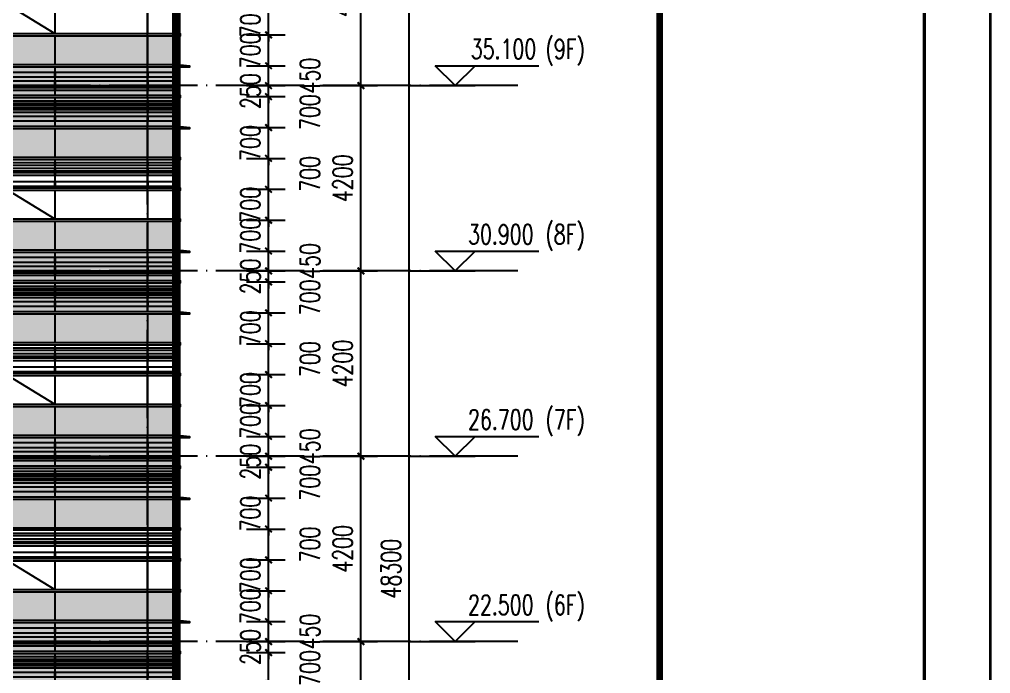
# Model space of a CAD drawing. Header units: millimetres. Extents: x 708158 to 1984082, y -168213 to -53.
# Drawn here: x 938447 to 960458, y -64184 to -49357 of the extents above; entities that cross this region are included whole.
import ezdxf

# ---------------------------------------------------------------- set-up
doc = ezdxf.new("R2010")
doc.units = ezdxf.units.MM
doc.header["$LTSCALE"] = 1000
doc.linetypes.add('DOTE', pattern=[2.42, 2, -0.2, 0.02, -0.2])
doc.layers.get('0').update_dxf_attribs({"color": 8})
for name, color, linetype in [('A-AXIS', 1, 'DOTE'), ('A-看线', 63, 'Continuous'), ('DIM_ELEV', 3, 'Continuous'), ('DOTE', 1, 'DOTE'), ('PUB_DIM', 3, 'Continuous'), ('PUB_TEXT', 7, 'Continuous'), ('WINDOW', 4, 'Continuous'), ('立面加粗', 5, 'Continuous'), ('立面填充线2 穿孔板', 105, 'Continuous'), ('立面窗户线', 21, 'Continuous')]:
    doc.layers.add(name, color=color, linetype=linetype)
doc.layers.add('图框', color=4, linetype='Continuous', lineweight=35)
doc.styles.add('_TCH_DIM', font='SIMPLEX', dxfattribs={"bigfont": 'GBCBIG'})
doc.styles.add('_TCH_DIM_T3', font='SIMPLEX', dxfattribs={"width": 0.705882, "bigfont": 'GBCBIG'})
doc.dimstyles.new('_TCH_ARCH&&150', dxfattribs={"dimtxt": 446.25, "dimasz": 150, "dimexe": 375, "dimexo": 450, "dimgap": 189.375, "dimtad": 1, "dimdec": 0, "dimzin": 0, "dimdsep": 46, "dimtxsty": '_TCH_DIM_T3', "dimblk": 'ARCHTICK', "dimcen": 0.09, "dimclrt": 7, "dimazin": 2, "dimtfac": 1, "dimtdec": 0, "dimtix": 1, "dimtmove": 2, "dimatfit": 3, "dimfxl": 1, "dimtolj": 1, "dimtzin": 0, "dimarcsym": 0})

# ---------------------------------------------------------------- blocks, each defined once
blk = doc.blocks.new('A$C24AE1B25')
at = {"layer": '立面窗户线'}
blk.add_lwpolyline([(46850, 30), (0, 30), (-30, 30), (-300, 0), (-300, -30), (0, -30), (46850, -30)], dxfattribs=at)
blk = doc.blocks.new('A$C05264923')
at = {"layer": '立面窗户线'}
blk.add_lwpolyline([(46850, 30), (0, 30), (-90, 30), (-90, -30), (0, -30), (46850, -30)], dxfattribs=at)
blk = doc.blocks.new('A$C03EC34EA')
at = {"layer": 'A-看线'}
for points in [[(5, -40), (645, -40), (645, -140), (5, -140)], [(5, -240), (645, -240), (645, -340), (5, -340)], [(5, -390), (645, -390), (645, -440), (5, -440)], [(5, -690), (645, -690), (645, -740), (5, -740)], [(5, -790), (645, -790), (645, -840), (5, -840)], [(5, -890), (645, -890), (645, -940), (5, -940)], [(5, -1040), (645, -1040), (645, -1140), (5, -1140)]]:
    blk.add_lwpolyline(points, close=True, dxfattribs=at)
at = {"layer": 'WINDOW'}
for points in [[(-5, 80), (5, 80), (5, -560), (-5, -560)], [(645, 80), (655, 80), (655, -560), (645, -560)], [(-5, -620), (5, -620), (5, -1260), (-5, -1260)], [(645, -620), (655, -620), (655, -1260), (645, -1260)]]:
    blk.add_lwpolyline(points, close=True, dxfattribs=at)
blk = doc.blocks.new('A$C2A3A27BA')
at = {"layer": 'A-看线'}
for points in [[(0, -40), (2090, -40), (2090, -140), (0, -140)], [(2100, -40), (4190, -40), (4190, -140), (2100, -140)], [(4200, -40), (6290, -40), (6290, -140), (4200, -140)], [(6300, -40), (8390, -40), (8390, -140), (6300, -140)], [(0, -240), (2090, -240), (2090, -340), (0, -340)], [(0, -390), (2090, -390), (2090, -440), (0, -440)], [(2100, -240), (4190, -240), (4190, -340), (2100, -340)], [(2100, -390), (4190, -390), (4190, -440), (2100, -440)], [(4200, -240), (6290, -240), (6290, -340), (4200, -340)], [(4200, -390), (6290, -390), (6290, -440), (4200, -440)], [(6300, -240), (8390, -240), (8390, -340), (6300, -340)], [(6300, -390), (8390, -390), (8390, -440), (6300, -440)], [(0, -690), (2090, -690), (2090, -740), (0, -740)], [(0, -790), (2090, -790), (2090, -840), (0, -840)], [(2100, -690), (4190, -690), (4190, -740), (2100, -740)], [(2100, -790), (4190, -790), (4190, -840), (2100, -840)], [(4200, -690), (6290, -690), (6290, -740), (4200, -740)], [(4200, -790), (6290, -790), (6290, -840), (4200, -840)], [(6300, -690), (8390, -690), (8390, -740), (6300, -740)], [(6300, -790), (8390, -790), (8390, -840), (6300, -840)], [(0, -890), (2090, -890), (2090, -940), (0, -940)], [(0, -1040), (2090, -1040), (2090, -1140), (0, -1140)], [(2100, -890), (4190, -890), (4190, -940), (2100, -940)], [(2100, -1040), (4190, -1040), (4190, -1140), (2100, -1140)], [(4200, -890), (6290, -890), (6290, -940), (4200, -940)], [(4200, -1040), (6290, -1040), (6290, -1140), (4200, -1140)], [(6300, -890), (8390, -890), (8390, -940), (6300, -940)], [(6300, -1040), (8390, -1040), (8390, -1140), (6300, -1140)]]:
    blk.add_lwpolyline(points, close=True, dxfattribs=at)
at = {"layer": 'WINDOW'}
for points in [[(2090, 80), (2100, 80), (2100, -560), (2090, -560)], [(4190, 80), (4200, 80), (4200, -560), (4190, -560)], [(6290, 80), (6300, 80), (6300, -560), (6290, -560)], [(8390, 80), (8400, 80), (8400, -560), (8390, -560)], [(2090, -620), (2100, -620), (2100, -1260), (2090, -1260)], [(4190, -620), (4200, -620), (4200, -1260), (4190, -1260)], [(6290, -620), (6300, -620), (6300, -1260), (6290, -1260)], [(8390, -620), (8400, -620), (8400, -1260), (8390, -1260)]]:
    blk.add_lwpolyline(points, close=True, dxfattribs=at)
blk = doc.blocks.new('A$C090C4F04')
at = {"layer": '立面填充线2 穿孔板'}
for points in [[(5, 420), (46845, 420), (46845, -220), (5, -220)], [(5, -280), (46845, -280), (46845, -920), (5, -920)]]:
    blk.add_hatch(color=256, dxfattribs=at).paths.add_polyline_path(points)
at = {"layer": 'A-看线'}
for points in [[(5, 420), (46845, 420), (46845, -220), (5, -220)], [(5, -280), (46845, -280), (46845, -920), (5, -920)]]:
    blk.add_lwpolyline(points, close=True, dxfattribs=at)
at = {"layer": 'WINDOW'}
for name, p in [('A$C03EC34EA', (0, 340)), ('A$C2A3A27BA', (655, 340)), ('A$C05264923', (0, -250))]:
    blk.add_blockref(name, p, dxfattribs=at)
at = {"layer": '立面窗户线'}
blk.add_blockref('A$C24AE1B25', (0, 450), dxfattribs=at)
blk = doc.blocks.new('A$C646C2EE2')
at = {"layer": 'A-看线'}
for points in [[(0, -70), (2090, -70), (2090, -120), (0, -120)], [(0, -200), (2090, -200), (2090, -250), (0, -250)], [(2100, -70), (4190, -70), (4190, -120), (2100, -120)], [(2100, -200), (4190, -200), (4190, -250), (2100, -250)], [(4200, -70), (6290, -70), (6290, -120), (4200, -120)], [(4200, -200), (6290, -200), (6290, -250), (4200, -250)], [(6300, -70), (8390, -70), (8390, -120), (6300, -120)], [(6300, -200), (8390, -200), (8390, -250), (6300, -250)], [(0, -300), (2090, -300), (2090, -350), (0, -350)], [(2100, -300), (4190, -300), (4190, -350), (2100, -350)], [(4200, -300), (6290, -300), (6290, -350), (4200, -350)], [(6300, -300), (8390, -300), (8390, -350), (6300, -350)], [(0, -500), (2090, -500), (2090, -600), (0, -600)], [(2100, -500), (4190, -500), (4190, -600), (2100, -600)], [(4200, -500), (6290, -500), (6290, -600), (4200, -600)], [(6300, -500), (8390, -500), (8390, -600), (6300, -600)]]:
    blk.add_lwpolyline(points, close=True, dxfattribs=at)
at = {"layer": 'WINDOW'}
for points in [[(2090, 0), (2100, 0), (2100, -640), (2090, -640)], [(4190, 0), (4200, 0), (4200, -640), (4190, -640)], [(6290, 0), (6300, 0), (6300, -640), (6290, -640)], [(8390, 0), (8400, 0), (8400, -640), (8390, -640)]]:
    blk.add_lwpolyline(points, close=True, dxfattribs=at)
blk = doc.blocks.new('A$C4AFF7EBF')
at = {"layer": 'A-看线'}
for points in [[(5, -70), (645, -70), (645, -120), (5, -120)], [(5, -200), (645, -200), (645, -250), (5, -250)], [(5, -300), (645, -300), (645, -350), (5, -350)], [(5, -500), (645, -500), (645, -600), (5, -600)]]:
    blk.add_lwpolyline(points, close=True, dxfattribs=at)
at = {"layer": 'WINDOW'}
for points in [[(-5, 0), (5, 0), (5, -640), (-5, -640)], [(645, 0), (655, 0), (655, -640), (645, -640)]]:
    blk.add_lwpolyline(points, close=True, dxfattribs=at)
blk = doc.blocks.new('A$C4BD9167B')
at = {"layer": 'WINDOW'}
for points in [[(-5, 0), (5, 0), (5, -640), (-5, -640)], [(645, 0), (655, 0), (655, -640), (645, -640)], [(-5, -1400), (5, -1400), (5, -2040), (-5, -2040)], [(645, -1400), (655, -1400), (655, -2040), (645, -2040)], [(-5, -2100), (5, -2100), (5, -2740), (-5, -2740)], [(645, -2100), (655, -2100), (655, -2740), (645, -2740)]]:
    blk.add_lwpolyline(points, close=True, dxfattribs=at)
blk = doc.blocks.new('A$C59A864C1')
at = {"layer": 'WINDOW'}
for points in [[(2090, 0), (2100, 0), (2100, -640), (2090, -640)], [(4190, 0), (4200, 0), (4200, -640), (4190, -640)], [(6290, 0), (6300, 0), (6300, -640), (6290, -640)], [(8390, 0), (8400, 0), (8400, -640), (8390, -640)], [(2090, -1400), (2100, -1400), (2100, -2040), (2090, -2040)], [(4190, -1400), (4200, -1400), (4200, -2040), (4190, -2040)], [(6290, -1400), (6300, -1400), (6300, -2040), (6290, -2040)], [(8390, -1400), (8400, -1400), (8400, -2040), (8390, -2040)], [(2090, -2100), (2100, -2100), (2100, -2740), (2090, -2740)], [(4190, -2100), (4200, -2100), (4200, -2740), (4190, -2740)], [(6290, -2100), (6300, -2100), (6300, -2740), (6290, -2740)], [(8390, -2100), (8400, -2100), (8400, -2740), (8390, -2740)]]:
    blk.add_lwpolyline(points, close=True, dxfattribs=at)
blk.add_lwpolyline([(4190, -2040), (3145, -1400), (2100, -2040)], dxfattribs=at)
blk = doc.blocks.new('A$C22B71AAA')
at = {"layer": '立面填充线2 穿孔板'}
for points in [[(5, 420), (46845, 420), (46845, -220), (5, -220)], [(5, -280), (46845, -280), (46845, -920), (5, -920)], [(5, -980), (9045, -980), (9045, -1620), (5, -1620)], [(5, -3080), (9045, -3080), (9045, -3720), (5, -3720)]]:
    blk.add_hatch(color=256, dxfattribs=at).paths.add_polyline_path(points)
at = {"layer": 'A-看线'}
for points in [[(5, 420), (46845, 420), (46845, -220), (5, -220)], [(5, -280), (46845, -280), (46845, -920), (5, -920)], [(5, -980), (9045, -980), (9045, -1620), (5, -1620)], [(5, -1680), (46845, -1680), (46845, -2320), (5, -2320)], [(5, -3080), (9045, -3080), (9045, -3720), (5, -3720)]]:
    blk.add_lwpolyline(points, close=True, dxfattribs=at)
at = {"layer": 'WINDOW'}
for name, p in [('A$C03EC34EA', (0, 340)), ('A$C2A3A27BA', (655, 340)), ('A$C05264923', (0, -250)), ('A$C4BD9167B', (0, -980)), ('A$C59A864C1', (655, -980)), ('A$C05264923', (0, -1650)), ('A$C4AFF7EBF', (0, -1680)), ('A$C646C2EE2', (655, -1680)), ('A$C05264923', (0, -2350)), ('A$C05264923', (0, -3050))]:
    blk.add_blockref(name, p, dxfattribs=at)
at = {"layer": '立面窗户线'}
for p in [(0, 450), (0, -950)]:
    blk.add_blockref('A$C24AE1B25', p, dxfattribs=at)
blk = doc.blocks.new('A$C998f5811')
at = {"layer": '图框', "color": 4}
blk.add_line((0, 0), (0, 89100), dxfattribs=at)
at = {"layer": '图框', "color": 4, "const_width": 74.2}
blk.add_lwpolyline([(-122400, 1500), (-1500, 1500), (-1500, 87600), (-122400, 87600)], close=True, dxfattribs=at)
at = {"layer": '图框', "const_width": 150}
blk.add_lwpolyline([(-7500, 87600), (-7500, 1500)], dxfattribs=at)
blk = doc.blocks.new('_ArchTick')
at = {"color": 0, "linetype": 'ByBlock', "const_width": 0.3}
blk.add_lwpolyline([(-0.5, -0.5), (0.5, 0.5)], dxfattribs=at)
blk = doc.blocks.new('*D599')
at = {"layer": 'Defpoints', "color": 0, "transparency": 16777216}
for p in [(943145, -63707), (944093, -63707), (943145, -64407)]:
    blk.add_point(p, dxfattribs=at)
at = {"layer": 'PUB_DIM', "color": 0, "lineweight": -2, "transparency": 16777216}
for p, q in [((943595, -63707), (944468, -63707)), ((944093, -64407), (944093, -63707)), ((943595, -64407), (944468, -64407))]:
    blk.add_line(p, q, dxfattribs=at)
at = {"layer": 'PUB_DIM', "color": 0, "lineweight": -2, "transparency": 16777216, "xscale": 150, "yscale": 150, "zscale": 150}
for p, rotation in [((944093, -63707), 90), ((944093, -64407), 270)]:
    blk.add_blockref('_ArchTick', p, dxfattribs=dict(at, rotation=rotation))
at = {"layer": 'PUB_DIM', "color": 7, "transparency": 16777216, "insert": (945030, -64057), "char_height": 446.2, "attachment_point": 5, "rotation": 90, "style": '_TCH_DIM_T3'}
blk.add_mtext('\\A1;700', dxfattribs=at)
blk = doc.blocks.new('*D600')
at = {"layer": 'Defpoints', "color": 0, "transparency": 16777216}
for p in [(943145, -63457), (944093, -63457), (943145, -63707)]:
    blk.add_point(p, dxfattribs=at)
at = {"layer": 'PUB_DIM', "color": 0, "lineweight": -2, "transparency": 16777216}
for p, q in [((944093, -63457), (944093, -63307)), ((943595, -63457), (944468, -63457)), ((944093, -63707), (944093, -63457)), ((943595, -63707), (944468, -63707)), ((944093, -63707), (944093, -63857))]:
    blk.add_line(p, q, dxfattribs=at)
at = {"layer": 'PUB_DIM', "color": 0, "lineweight": -2, "transparency": 16777216, "xscale": 150, "yscale": 150, "zscale": 150}
for p, rotation in [((944093, -63457), 270), ((944093, -63707), 90)]:
    blk.add_blockref('_ArchTick', p, dxfattribs=dict(at, rotation=rotation))
at = {"layer": 'PUB_DIM', "color": 7, "transparency": 16777216, "insert": (943680, -63582), "char_height": 446.2, "attachment_point": 5, "rotation": 90, "style": '_TCH_DIM_T3'}
blk.add_mtext('\\A1;250', dxfattribs=at)
blk = doc.blocks.new('*D601')
at = {"layer": 'Defpoints', "color": 0, "transparency": 16777216}
for p in [(943145, -63007), (944093, -63007), (943145, -63457)]:
    blk.add_point(p, dxfattribs=at)
at = {"layer": 'PUB_DIM', "color": 0, "lineweight": -2, "transparency": 16777216}
for p, q in [((943595, -63007), (944468, -63007)), ((944093, -63457), (944093, -63007)), ((943595, -63457), (944468, -63457))]:
    blk.add_line(p, q, dxfattribs=at)
at = {"layer": 'PUB_DIM', "color": 0, "lineweight": -2, "transparency": 16777216, "xscale": 150, "yscale": 150, "zscale": 150}
for p, rotation in [((944093, -63007), 90), ((944093, -63457), 270)]:
    blk.add_blockref('_ArchTick', p, dxfattribs=dict(at, rotation=rotation))
at = {"layer": 'PUB_DIM', "color": 7, "transparency": 16777216, "insert": (945030, -63232), "char_height": 446.2, "attachment_point": 5, "rotation": 90, "style": '_TCH_DIM_T3'}
blk.add_mtext('\\A1;450', dxfattribs=at)
blk = doc.blocks.new('*D602')
at = {"layer": 'Defpoints', "color": 0, "transparency": 16777216}
for p in [(943145, -62307), (944093, -62307), (943145, -63007)]:
    blk.add_point(p, dxfattribs=at)
at = {"layer": 'PUB_DIM', "color": 0, "lineweight": -2, "transparency": 16777216}
for p, q in [((943595, -62307), (944468, -62307)), ((944093, -63007), (944093, -62307)), ((943595, -63007), (944468, -63007))]:
    blk.add_line(p, q, dxfattribs=at)
at = {"layer": 'PUB_DIM', "color": 0, "lineweight": -2, "transparency": 16777216, "xscale": 150, "yscale": 150, "zscale": 150}
for p, rotation in [((944093, -62307), 90), ((944093, -63007), 270)]:
    blk.add_blockref('_ArchTick', p, dxfattribs=dict(at, rotation=rotation))
at = {"layer": 'PUB_DIM', "color": 7, "transparency": 16777216, "insert": (943680, -62657), "char_height": 446.2, "attachment_point": 5, "rotation": 90, "style": '_TCH_DIM_T3'}
blk.add_mtext('\\A1;700', dxfattribs=at)
blk = doc.blocks.new('*D603')
at = {"layer": 'Defpoints', "color": 0, "transparency": 16777216}
for p in [(943145, -61607), (944093, -61607), (943145, -62307)]:
    blk.add_point(p, dxfattribs=at)
at = {"layer": 'PUB_DIM', "color": 0, "lineweight": -2, "transparency": 16777216}
for p, q in [((943595, -61607), (944468, -61607)), ((944093, -61607), (944093, -61457)), ((944093, -62307), (944093, -61607)), ((943595, -62307), (944468, -62307)), ((944093, -62307), (944093, -62457))]:
    blk.add_line(p, q, dxfattribs=at)
at = {"layer": 'PUB_DIM', "color": 0, "lineweight": -2, "transparency": 16777216, "xscale": 150, "yscale": 150, "zscale": 150}
for p, rotation in [((944093, -61607), 270), ((944093, -62307), 90)]:
    blk.add_blockref('_ArchTick', p, dxfattribs=dict(at, rotation=rotation))
at = {"layer": 'PUB_DIM', "color": 7, "transparency": 16777216, "insert": (943680, -61957), "char_height": 446.2, "attachment_point": 5, "rotation": 90, "style": '_TCH_DIM_T3'}
blk.add_mtext('\\A1;700', dxfattribs=at)
blk = doc.blocks.new('*D604')
at = {"layer": 'Defpoints', "color": 0, "transparency": 16777216}
for p in [(943145, -60907), (944093, -60907), (943145, -61607)]:
    blk.add_point(p, dxfattribs=at)
at = {"layer": 'PUB_DIM', "color": 0, "lineweight": -2, "transparency": 16777216}
for p, q in [((943595, -60907), (944468, -60907)), ((944093, -61607), (944093, -60907)), ((943595, -61607), (944468, -61607))]:
    blk.add_line(p, q, dxfattribs=at)
at = {"layer": 'PUB_DIM', "color": 0, "lineweight": -2, "transparency": 16777216, "xscale": 150, "yscale": 150, "zscale": 150}
for p, rotation in [((944093, -60907), 90), ((944093, -61607), 270)]:
    blk.add_blockref('_ArchTick', p, dxfattribs=dict(at, rotation=rotation))
at = {"layer": 'PUB_DIM', "color": 7, "transparency": 16777216, "insert": (945030, -61257), "char_height": 446.2, "attachment_point": 5, "rotation": 90, "style": '_TCH_DIM_T3'}
blk.add_mtext('\\A1;700', dxfattribs=at)
blk = doc.blocks.new('*D605')
at = {"layer": 'Defpoints', "color": 0, "transparency": 16777216}
for p in [(943145, -60207), (944093, -60207), (943145, -60907)]:
    blk.add_point(p, dxfattribs=at)
at = {"layer": 'PUB_DIM', "color": 0, "lineweight": -2, "transparency": 16777216}
for p, q in [((944093, -60207), (944093, -60057)), ((943595, -60207), (944468, -60207)), ((944093, -60907), (944093, -60207)), ((943595, -60907), (944468, -60907)), ((944093, -60907), (944093, -61057))]:
    blk.add_line(p, q, dxfattribs=at)
at = {"layer": 'PUB_DIM', "color": 0, "lineweight": -2, "transparency": 16777216, "xscale": 150, "yscale": 150, "zscale": 150}
for p, rotation in [((944093, -60207), 270), ((944093, -60907), 90)]:
    blk.add_blockref('_ArchTick', p, dxfattribs=dict(at, rotation=rotation))
at = {"layer": 'PUB_DIM', "color": 7, "transparency": 16777216, "insert": (943680, -60557), "char_height": 446.2, "attachment_point": 5, "rotation": 90, "style": '_TCH_DIM_T3'}
blk.add_mtext('\\A1;700', dxfattribs=at)
blk = doc.blocks.new('*D606')
at = {"layer": 'Defpoints', "color": 0, "transparency": 16777216}
for p in [(943145, -59507), (944093, -59507), (943145, -60207)]:
    blk.add_point(p, dxfattribs=at)
at = {"layer": 'PUB_DIM', "color": 0, "lineweight": -2, "transparency": 16777216}
for p, q in [((943595, -59507), (944468, -59507)), ((944093, -60207), (944093, -59507)), ((943595, -60207), (944468, -60207))]:
    blk.add_line(p, q, dxfattribs=at)
at = {"layer": 'PUB_DIM', "color": 0, "lineweight": -2, "transparency": 16777216, "xscale": 150, "yscale": 150, "zscale": 150}
for p, rotation in [((944093, -59507), 90), ((944093, -60207), 270)]:
    blk.add_blockref('_ArchTick', p, dxfattribs=dict(at, rotation=rotation))
at = {"layer": 'PUB_DIM', "color": 7, "transparency": 16777216, "insert": (945030, -59857), "char_height": 446.2, "attachment_point": 5, "rotation": 90, "style": '_TCH_DIM_T3'}
blk.add_mtext('\\A1;700', dxfattribs=at)
blk = doc.blocks.new('*D607')
at = {"layer": 'Defpoints', "color": 0, "transparency": 16777216}
for p in [(943145, -59257), (944093, -59257), (943145, -59507)]:
    blk.add_point(p, dxfattribs=at)
at = {"layer": 'PUB_DIM', "color": 0, "lineweight": -2, "transparency": 16777216}
for p, q in [((944093, -59257), (944093, -59107)), ((943595, -59257), (944468, -59257)), ((944093, -59507), (944093, -59257)), ((943595, -59507), (944468, -59507)), ((944093, -59507), (944093, -59657))]:
    blk.add_line(p, q, dxfattribs=at)
at = {"layer": 'PUB_DIM', "color": 0, "lineweight": -2, "transparency": 16777216, "xscale": 150, "yscale": 150, "zscale": 150}
for p, rotation in [((944093, -59257), 270), ((944093, -59507), 90)]:
    blk.add_blockref('_ArchTick', p, dxfattribs=dict(at, rotation=rotation))
at = {"layer": 'PUB_DIM', "color": 7, "transparency": 16777216, "insert": (943680, -59382), "char_height": 446.2, "attachment_point": 5, "rotation": 90, "style": '_TCH_DIM_T3'}
blk.add_mtext('\\A1;250', dxfattribs=at)
blk = doc.blocks.new('*D608')
at = {"layer": 'Defpoints', "color": 0, "transparency": 16777216}
for p in [(943145, -58807), (944093, -58807), (943145, -59257)]:
    blk.add_point(p, dxfattribs=at)
at = {"layer": 'PUB_DIM', "color": 0, "lineweight": -2, "transparency": 16777216}
for p, q in [((943595, -58807), (944468, -58807)), ((944093, -59257), (944093, -58807)), ((943595, -59257), (944468, -59257))]:
    blk.add_line(p, q, dxfattribs=at)
at = {"layer": 'PUB_DIM', "color": 0, "lineweight": -2, "transparency": 16777216, "xscale": 150, "yscale": 150, "zscale": 150}
for p, rotation in [((944093, -58807), 90), ((944093, -59257), 270)]:
    blk.add_blockref('_ArchTick', p, dxfattribs=dict(at, rotation=rotation))
at = {"layer": 'PUB_DIM', "color": 7, "transparency": 16777216, "insert": (945030, -59032), "char_height": 446.2, "attachment_point": 5, "rotation": 90, "style": '_TCH_DIM_T3'}
blk.add_mtext('\\A1;450', dxfattribs=at)
blk = doc.blocks.new('*D609')
at = {"layer": 'Defpoints', "color": 0, "transparency": 16777216}
for p in [(943145, -58107), (944093, -58107), (943145, -58807)]:
    blk.add_point(p, dxfattribs=at)
at = {"layer": 'PUB_DIM', "color": 0, "lineweight": -2, "transparency": 16777216}
for p, q in [((943595, -58107), (944468, -58107)), ((944093, -58807), (944093, -58107)), ((943595, -58807), (944468, -58807))]:
    blk.add_line(p, q, dxfattribs=at)
at = {"layer": 'PUB_DIM', "color": 0, "lineweight": -2, "transparency": 16777216, "xscale": 150, "yscale": 150, "zscale": 150}
for p, rotation in [((944093, -58107), 90), ((944093, -58807), 270)]:
    blk.add_blockref('_ArchTick', p, dxfattribs=dict(at, rotation=rotation))
at = {"layer": 'PUB_DIM', "color": 7, "transparency": 16777216, "insert": (943680, -58457), "char_height": 446.2, "attachment_point": 5, "rotation": 90, "style": '_TCH_DIM_T3'}
blk.add_mtext('\\A1;700', dxfattribs=at)
blk = doc.blocks.new('*D610')
at = {"layer": 'Defpoints', "color": 0, "transparency": 16777216}
for p in [(943145, -57407), (944093, -57407), (943145, -58107)]:
    blk.add_point(p, dxfattribs=at)
at = {"layer": 'PUB_DIM', "color": 0, "lineweight": -2, "transparency": 16777216}
for p, q in [((943595, -57407), (944468, -57407)), ((944093, -57407), (944093, -57257)), ((944093, -58107), (944093, -57407)), ((943595, -58107), (944468, -58107)), ((944093, -58107), (944093, -58257))]:
    blk.add_line(p, q, dxfattribs=at)
at = {"layer": 'PUB_DIM', "color": 0, "lineweight": -2, "transparency": 16777216, "xscale": 150, "yscale": 150, "zscale": 150}
for p, rotation in [((944093, -57407), 270), ((944093, -58107), 90)]:
    blk.add_blockref('_ArchTick', p, dxfattribs=dict(at, rotation=rotation))
at = {"layer": 'PUB_DIM', "color": 7, "transparency": 16777216, "insert": (943680, -57757), "char_height": 446.2, "attachment_point": 5, "rotation": 90, "style": '_TCH_DIM_T3'}
blk.add_mtext('\\A1;700', dxfattribs=at)
blk = doc.blocks.new('*D611')
at = {"layer": 'Defpoints', "color": 0, "transparency": 16777216}
for p in [(943145, -56707), (944093, -56707), (943145, -57407)]:
    blk.add_point(p, dxfattribs=at)
at = {"layer": 'PUB_DIM', "color": 0, "lineweight": -2, "transparency": 16777216}
for p, q in [((943595, -56707), (944468, -56707)), ((944093, -57407), (944093, -56707)), ((943595, -57407), (944468, -57407))]:
    blk.add_line(p, q, dxfattribs=at)
at = {"layer": 'PUB_DIM', "color": 0, "lineweight": -2, "transparency": 16777216, "xscale": 150, "yscale": 150, "zscale": 150}
for p, rotation in [((944093, -56707), 90), ((944093, -57407), 270)]:
    blk.add_blockref('_ArchTick', p, dxfattribs=dict(at, rotation=rotation))
at = {"layer": 'PUB_DIM', "color": 7, "transparency": 16777216, "insert": (945030, -57057), "char_height": 446.2, "attachment_point": 5, "rotation": 90, "style": '_TCH_DIM_T3'}
blk.add_mtext('\\A1;700', dxfattribs=at)
blk = doc.blocks.new('*D612')
at = {"layer": 'Defpoints', "color": 0, "transparency": 16777216}
for p in [(943145, -56007), (944093, -56007), (943145, -56707)]:
    blk.add_point(p, dxfattribs=at)
at = {"layer": 'PUB_DIM', "color": 0, "lineweight": -2, "transparency": 16777216}
for p, q in [((944093, -56007), (944093, -55857)), ((943595, -56007), (944468, -56007)), ((944093, -56707), (944093, -56007)), ((943595, -56707), (944468, -56707)), ((944093, -56707), (944093, -56857))]:
    blk.add_line(p, q, dxfattribs=at)
at = {"layer": 'PUB_DIM', "color": 0, "lineweight": -2, "transparency": 16777216, "xscale": 150, "yscale": 150, "zscale": 150}
for p, rotation in [((944093, -56007), 270), ((944093, -56707), 90)]:
    blk.add_blockref('_ArchTick', p, dxfattribs=dict(at, rotation=rotation))
at = {"layer": 'PUB_DIM', "color": 7, "transparency": 16777216, "insert": (943680, -56357), "char_height": 446.2, "attachment_point": 5, "rotation": 90, "style": '_TCH_DIM_T3'}
blk.add_mtext('\\A1;700', dxfattribs=at)
blk = doc.blocks.new('*D613')
at = {"layer": 'Defpoints', "color": 0, "transparency": 16777216}
for p in [(943145, -55307), (944093, -55307), (943145, -56007)]:
    blk.add_point(p, dxfattribs=at)
at = {"layer": 'PUB_DIM', "color": 0, "lineweight": -2, "transparency": 16777216}
for p, q in [((943595, -55307), (944468, -55307)), ((944093, -56007), (944093, -55307)), ((943595, -56007), (944468, -56007))]:
    blk.add_line(p, q, dxfattribs=at)
at = {"layer": 'PUB_DIM', "color": 0, "lineweight": -2, "transparency": 16777216, "xscale": 150, "yscale": 150, "zscale": 150}
for p, rotation in [((944093, -55307), 90), ((944093, -56007), 270)]:
    blk.add_blockref('_ArchTick', p, dxfattribs=dict(at, rotation=rotation))
at = {"layer": 'PUB_DIM', "color": 7, "transparency": 16777216, "insert": (945030, -55657), "char_height": 446.2, "attachment_point": 5, "rotation": 90, "style": '_TCH_DIM_T3'}
blk.add_mtext('\\A1;700', dxfattribs=at)
blk = doc.blocks.new('*D614')
at = {"layer": 'Defpoints', "color": 0, "transparency": 16777216}
for p in [(943145, -55057), (944093, -55057), (943145, -55307)]:
    blk.add_point(p, dxfattribs=at)
at = {"layer": 'PUB_DIM', "color": 0, "lineweight": -2, "transparency": 16777216}
for p, q in [((944093, -55057), (944093, -54907)), ((943595, -55057), (944468, -55057)), ((944093, -55307), (944093, -55057)), ((943595, -55307), (944468, -55307)), ((944093, -55307), (944093, -55457))]:
    blk.add_line(p, q, dxfattribs=at)
at = {"layer": 'PUB_DIM', "color": 0, "lineweight": -2, "transparency": 16777216, "xscale": 150, "yscale": 150, "zscale": 150}
for p, rotation in [((944093, -55057), 270), ((944093, -55307), 90)]:
    blk.add_blockref('_ArchTick', p, dxfattribs=dict(at, rotation=rotation))
at = {"layer": 'PUB_DIM', "color": 7, "transparency": 16777216, "insert": (943680, -55182), "char_height": 446.2, "attachment_point": 5, "rotation": 90, "style": '_TCH_DIM_T3'}
blk.add_mtext('\\A1;250', dxfattribs=at)
blk = doc.blocks.new('*D615')
at = {"layer": 'Defpoints', "color": 0, "transparency": 16777216}
for p in [(943145, -54607), (944093, -54607), (943145, -55057)]:
    blk.add_point(p, dxfattribs=at)
at = {"layer": 'PUB_DIM', "color": 0, "lineweight": -2, "transparency": 16777216}
for p, q in [((943595, -54607), (944468, -54607)), ((944093, -55057), (944093, -54607)), ((943595, -55057), (944468, -55057))]:
    blk.add_line(p, q, dxfattribs=at)
at = {"layer": 'PUB_DIM', "color": 0, "lineweight": -2, "transparency": 16777216, "xscale": 150, "yscale": 150, "zscale": 150}
for p, rotation in [((944093, -54607), 90), ((944093, -55057), 270)]:
    blk.add_blockref('_ArchTick', p, dxfattribs=dict(at, rotation=rotation))
at = {"layer": 'PUB_DIM', "color": 7, "transparency": 16777216, "insert": (945030, -54832), "char_height": 446.2, "attachment_point": 5, "rotation": 90, "style": '_TCH_DIM_T3'}
blk.add_mtext('\\A1;450', dxfattribs=at)
blk = doc.blocks.new('*D616')
at = {"layer": 'Defpoints', "color": 0, "transparency": 16777216}
for p in [(943145, -53907), (944093, -53907), (943145, -54607)]:
    blk.add_point(p, dxfattribs=at)
at = {"layer": 'PUB_DIM', "color": 0, "lineweight": -2, "transparency": 16777216}
for p, q in [((943595, -53907), (944468, -53907)), ((944093, -54607), (944093, -53907)), ((943595, -54607), (944468, -54607))]:
    blk.add_line(p, q, dxfattribs=at)
at = {"layer": 'PUB_DIM', "color": 0, "lineweight": -2, "transparency": 16777216, "xscale": 150, "yscale": 150, "zscale": 150}
for p, rotation in [((944093, -53907), 90), ((944093, -54607), 270)]:
    blk.add_blockref('_ArchTick', p, dxfattribs=dict(at, rotation=rotation))
at = {"layer": 'PUB_DIM', "color": 7, "transparency": 16777216, "insert": (943680, -54257), "char_height": 446.2, "attachment_point": 5, "rotation": 90, "style": '_TCH_DIM_T3'}
blk.add_mtext('\\A1;700', dxfattribs=at)
blk = doc.blocks.new('*D617')
at = {"layer": 'Defpoints', "color": 0, "transparency": 16777216}
for p in [(943145, -53207), (944093, -53207), (943145, -53907)]:
    blk.add_point(p, dxfattribs=at)
at = {"layer": 'PUB_DIM', "color": 0, "lineweight": -2, "transparency": 16777216}
for p, q in [((943595, -53207), (944468, -53207)), ((944093, -53207), (944093, -53057)), ((944093, -53907), (944093, -53207)), ((943595, -53907), (944468, -53907)), ((944093, -53907), (944093, -54057))]:
    blk.add_line(p, q, dxfattribs=at)
at = {"layer": 'PUB_DIM', "color": 0, "lineweight": -2, "transparency": 16777216, "xscale": 150, "yscale": 150, "zscale": 150}
for p, rotation in [((944093, -53207), 270), ((944093, -53907), 90)]:
    blk.add_blockref('_ArchTick', p, dxfattribs=dict(at, rotation=rotation))
at = {"layer": 'PUB_DIM', "color": 7, "transparency": 16777216, "insert": (943680, -53557), "char_height": 446.2, "attachment_point": 5, "rotation": 90, "style": '_TCH_DIM_T3'}
blk.add_mtext('\\A1;700', dxfattribs=at)
blk = doc.blocks.new('*D618')
at = {"layer": 'Defpoints', "color": 0, "transparency": 16777216}
for p in [(943145, -52507), (944093, -52507), (943145, -53207)]:
    blk.add_point(p, dxfattribs=at)
at = {"layer": 'PUB_DIM', "color": 0, "lineweight": -2, "transparency": 16777216}
for p, q in [((943595, -52507), (944468, -52507)), ((944093, -53207), (944093, -52507)), ((943595, -53207), (944468, -53207))]:
    blk.add_line(p, q, dxfattribs=at)
at = {"layer": 'PUB_DIM', "color": 0, "lineweight": -2, "transparency": 16777216, "xscale": 150, "yscale": 150, "zscale": 150}
for p, rotation in [((944093, -52507), 90), ((944093, -53207), 270)]:
    blk.add_blockref('_ArchTick', p, dxfattribs=dict(at, rotation=rotation))
at = {"layer": 'PUB_DIM', "color": 7, "transparency": 16777216, "insert": (945030, -52857), "char_height": 446.2, "attachment_point": 5, "rotation": 90, "style": '_TCH_DIM_T3'}
blk.add_mtext('\\A1;700', dxfattribs=at)
blk = doc.blocks.new('*D619')
at = {"layer": 'Defpoints', "color": 0, "transparency": 16777216}
for p in [(943145, -51807), (944093, -51807), (943145, -52507)]:
    blk.add_point(p, dxfattribs=at)
at = {"layer": 'PUB_DIM', "color": 0, "lineweight": -2, "transparency": 16777216}
for p, q in [((944093, -51807), (944093, -51657)), ((943595, -51807), (944468, -51807)), ((944093, -52507), (944093, -51807)), ((943595, -52507), (944468, -52507)), ((944093, -52507), (944093, -52657))]:
    blk.add_line(p, q, dxfattribs=at)
at = {"layer": 'PUB_DIM', "color": 0, "lineweight": -2, "transparency": 16777216, "xscale": 150, "yscale": 150, "zscale": 150}
for p, rotation in [((944093, -51807), 270), ((944093, -52507), 90)]:
    blk.add_blockref('_ArchTick', p, dxfattribs=dict(at, rotation=rotation))
at = {"layer": 'PUB_DIM', "color": 7, "transparency": 16777216, "insert": (943680, -52157), "char_height": 446.2, "attachment_point": 5, "rotation": 90, "style": '_TCH_DIM_T3'}
blk.add_mtext('\\A1;700', dxfattribs=at)
blk = doc.blocks.new('*D620')
at = {"layer": 'Defpoints', "color": 0, "transparency": 16777216}
for p in [(943145, -51107), (944093, -51107), (943145, -51807)]:
    blk.add_point(p, dxfattribs=at)
at = {"layer": 'PUB_DIM', "color": 0, "lineweight": -2, "transparency": 16777216}
for p, q in [((943595, -51107), (944468, -51107)), ((944093, -51807), (944093, -51107)), ((943595, -51807), (944468, -51807))]:
    blk.add_line(p, q, dxfattribs=at)
at = {"layer": 'PUB_DIM', "color": 0, "lineweight": -2, "transparency": 16777216, "xscale": 150, "yscale": 150, "zscale": 150}
for p, rotation in [((944093, -51107), 90), ((944093, -51807), 270)]:
    blk.add_blockref('_ArchTick', p, dxfattribs=dict(at, rotation=rotation))
at = {"layer": 'PUB_DIM', "color": 7, "transparency": 16777216, "insert": (945030, -51457), "char_height": 446.2, "attachment_point": 5, "rotation": 90, "style": '_TCH_DIM_T3'}
blk.add_mtext('\\A1;700', dxfattribs=at)
blk = doc.blocks.new('*D621')
at = {"layer": 'Defpoints', "color": 0, "transparency": 16777216}
for p in [(943145, -50857), (944093, -50857), (943145, -51107)]:
    blk.add_point(p, dxfattribs=at)
at = {"layer": 'PUB_DIM', "color": 0, "lineweight": -2, "transparency": 16777216}
for p, q in [((944093, -50857), (944093, -50707)), ((943595, -50857), (944468, -50857)), ((944093, -51107), (944093, -50857)), ((943595, -51107), (944468, -51107)), ((944093, -51107), (944093, -51257))]:
    blk.add_line(p, q, dxfattribs=at)
at = {"layer": 'PUB_DIM', "color": 0, "lineweight": -2, "transparency": 16777216, "xscale": 150, "yscale": 150, "zscale": 150}
for p, rotation in [((944093, -50857), 270), ((944093, -51107), 90)]:
    blk.add_blockref('_ArchTick', p, dxfattribs=dict(at, rotation=rotation))
at = {"layer": 'PUB_DIM', "color": 7, "transparency": 16777216, "insert": (943680, -50982), "char_height": 446.2, "attachment_point": 5, "rotation": 90, "style": '_TCH_DIM_T3'}
blk.add_mtext('\\A1;250', dxfattribs=at)
blk = doc.blocks.new('*D622')
at = {"layer": 'Defpoints', "color": 0, "transparency": 16777216}
for p in [(943145, -50407), (944093, -50407), (943145, -50857)]:
    blk.add_point(p, dxfattribs=at)
at = {"layer": 'PUB_DIM', "color": 0, "lineweight": -2, "transparency": 16777216}
for p, q in [((943595, -50407), (944468, -50407)), ((944093, -50857), (944093, -50407)), ((943595, -50857), (944468, -50857))]:
    blk.add_line(p, q, dxfattribs=at)
at = {"layer": 'PUB_DIM', "color": 0, "lineweight": -2, "transparency": 16777216, "xscale": 150, "yscale": 150, "zscale": 150}
for p, rotation in [((944093, -50407), 90), ((944093, -50857), 270)]:
    blk.add_blockref('_ArchTick', p, dxfattribs=dict(at, rotation=rotation))
at = {"layer": 'PUB_DIM', "color": 7, "transparency": 16777216, "insert": (945030, -50632), "char_height": 446.2, "attachment_point": 5, "rotation": 90, "style": '_TCH_DIM_T3'}
blk.add_mtext('\\A1;450', dxfattribs=at)
blk = doc.blocks.new('*D623')
at = {"layer": 'Defpoints', "color": 0, "transparency": 16777216}
for p in [(943145, -49707), (944093, -49707), (943145, -50407)]:
    blk.add_point(p, dxfattribs=at)
at = {"layer": 'PUB_DIM', "color": 0, "lineweight": -2, "transparency": 16777216}
for p, q in [((943595, -49707), (944468, -49707)), ((944093, -50407), (944093, -49707)), ((943595, -50407), (944468, -50407))]:
    blk.add_line(p, q, dxfattribs=at)
at = {"layer": 'PUB_DIM', "color": 0, "lineweight": -2, "transparency": 16777216, "xscale": 150, "yscale": 150, "zscale": 150}
for p, rotation in [((944093, -49707), 90), ((944093, -50407), 270)]:
    blk.add_blockref('_ArchTick', p, dxfattribs=dict(at, rotation=rotation))
at = {"layer": 'PUB_DIM', "color": 7, "transparency": 16777216, "insert": (943680, -50057), "char_height": 446.2, "attachment_point": 5, "rotation": 90, "style": '_TCH_DIM_T3'}
blk.add_mtext('\\A1;700', dxfattribs=at)
blk = doc.blocks.new('*D624')
at = {"layer": 'Defpoints', "color": 0, "transparency": 16777216}
for p in [(943145, -49007), (944093, -49007), (943145, -49707)]:
    blk.add_point(p, dxfattribs=at)
at = {"layer": 'PUB_DIM', "color": 0, "lineweight": -2, "transparency": 16777216}
for p, q in [((944093, -49007), (944093, -48857)), ((943595, -49007), (944468, -49007)), ((944093, -49707), (944093, -49007)), ((943595, -49707), (944468, -49707)), ((944093, -49707), (944093, -49857))]:
    blk.add_line(p, q, dxfattribs=at)
at = {"layer": 'PUB_DIM', "color": 0, "lineweight": -2, "transparency": 16777216, "xscale": 150, "yscale": 150, "zscale": 150}
for p, rotation in [((944093, -49007), 270), ((944093, -49707), 90)]:
    blk.add_blockref('_ArchTick', p, dxfattribs=dict(at, rotation=rotation))
at = {"layer": 'PUB_DIM', "color": 7, "transparency": 16777216, "insert": (943680, -49357), "char_height": 446.2, "attachment_point": 5, "rotation": 90, "style": '_TCH_DIM_T3'}
blk.add_mtext('\\A1;700', dxfattribs=at)
blk = doc.blocks.new('*D731')
at = {"layer": 'Defpoints', "color": 0, "transparency": 16777216}
for p in [(944809, -37657), (947283, -37657), (944809, -85957)]:
    blk.add_point(p, dxfattribs=at)
at = {"layer": 'PUB_DIM', "color": 0, "lineweight": -2, "transparency": 16777216}
for p, q in [((945259, -37657), (947658, -37657)), ((947283, -85957), (947283, -37657)), ((945259, -85957), (947658, -85957))]:
    blk.add_line(p, q, dxfattribs=at)
at = {"layer": 'PUB_DIM', "color": 0, "lineweight": -2, "transparency": 16777216, "xscale": 150, "yscale": 150, "zscale": 150}
for p, rotation in [((947283, -37657), 90), ((947283, -85957), 270)]:
    blk.add_blockref('_ArchTick', p, dxfattribs=dict(at, rotation=rotation))
at = {"layer": 'PUB_DIM', "color": 7, "transparency": 16777216, "insert": (946870, -61807), "char_height": 446.2, "attachment_point": 5, "rotation": 90, "style": '_TCH_DIM_T3'}
blk.add_mtext('\\A1;48300', dxfattribs=at)
blk = doc.blocks.new('*D736')
at = {"layer": 'Defpoints', "color": 0, "transparency": 16777216}
for p in [(944809, -63457), (946186, -63457), (944809, -67657)]:
    blk.add_point(p, dxfattribs=at)
at = {"layer": 'PUB_DIM', "color": 0, "lineweight": -2, "transparency": 16777216}
for p, q in [((945259, -63457), (946561, -63457)), ((946186, -67657), (946186, -63457)), ((945259, -67657), (946561, -67657))]:
    blk.add_line(p, q, dxfattribs=at)
at = {"layer": 'PUB_DIM', "color": 0, "lineweight": -2, "transparency": 16777216, "xscale": 150, "yscale": 150, "zscale": 150}
for p, rotation in [((946186, -63457), 90), ((946186, -67657), 270)]:
    blk.add_blockref('_ArchTick', p, dxfattribs=dict(at, rotation=rotation))
at = {"layer": 'PUB_DIM', "color": 7, "transparency": 16777216, "insert": (945774, -65557), "char_height": 446.2, "attachment_point": 5, "rotation": 90, "style": '_TCH_DIM_T3'}
blk.add_mtext('\\A1;4200', dxfattribs=at)
blk = doc.blocks.new('*D737')
at = {"layer": 'Defpoints', "color": 0, "transparency": 16777216}
for p in [(944809, -59257), (946186, -59257), (944809, -63457)]:
    blk.add_point(p, dxfattribs=at)
at = {"layer": 'PUB_DIM', "color": 0, "lineweight": -2, "transparency": 16777216}
for p, q in [((945259, -59257), (946561, -59257)), ((946186, -63457), (946186, -59257)), ((945259, -63457), (946561, -63457))]:
    blk.add_line(p, q, dxfattribs=at)
at = {"layer": 'PUB_DIM', "color": 0, "lineweight": -2, "transparency": 16777216, "xscale": 150, "yscale": 150, "zscale": 150}
for p, rotation in [((946186, -59257), 90), ((946186, -63457), 270)]:
    blk.add_blockref('_ArchTick', p, dxfattribs=dict(at, rotation=rotation))
at = {"layer": 'PUB_DIM', "color": 7, "transparency": 16777216, "insert": (945774, -61357), "char_height": 446.2, "attachment_point": 5, "rotation": 90, "style": '_TCH_DIM_T3'}
blk.add_mtext('\\A1;4200', dxfattribs=at)
blk = doc.blocks.new('*D738')
at = {"layer": 'Defpoints', "color": 0, "transparency": 16777216}
for p in [(944809, -55057), (946186, -55057), (944809, -59257)]:
    blk.add_point(p, dxfattribs=at)
at = {"layer": 'PUB_DIM', "color": 0, "lineweight": -2, "transparency": 16777216}
for p, q in [((945259, -55057), (946561, -55057)), ((946186, -59257), (946186, -55057)), ((945259, -59257), (946561, -59257))]:
    blk.add_line(p, q, dxfattribs=at)
at = {"layer": 'PUB_DIM', "color": 0, "lineweight": -2, "transparency": 16777216, "xscale": 150, "yscale": 150, "zscale": 150}
for p, rotation in [((946186, -55057), 90), ((946186, -59257), 270)]:
    blk.add_blockref('_ArchTick', p, dxfattribs=dict(at, rotation=rotation))
at = {"layer": 'PUB_DIM', "color": 7, "transparency": 16777216, "insert": (945774, -57157), "char_height": 446.2, "attachment_point": 5, "rotation": 90, "style": '_TCH_DIM_T3'}
blk.add_mtext('\\A1;4200', dxfattribs=at)
blk = doc.blocks.new('*D739')
at = {"layer": 'Defpoints', "color": 0, "transparency": 16777216}
for p in [(944809, -50857), (946186, -50857), (944809, -55057)]:
    blk.add_point(p, dxfattribs=at)
at = {"layer": 'PUB_DIM', "color": 0, "lineweight": -2, "transparency": 16777216}
for p, q in [((945259, -50857), (946561, -50857)), ((946186, -55057), (946186, -50857)), ((945259, -55057), (946561, -55057))]:
    blk.add_line(p, q, dxfattribs=at)
at = {"layer": 'PUB_DIM', "color": 0, "lineweight": -2, "transparency": 16777216, "xscale": 150, "yscale": 150, "zscale": 150}
for p, rotation in [((946186, -50857), 90), ((946186, -55057), 270)]:
    blk.add_blockref('_ArchTick', p, dxfattribs=dict(at, rotation=rotation))
at = {"layer": 'PUB_DIM', "color": 7, "transparency": 16777216, "insert": (945774, -52957), "char_height": 446.2, "attachment_point": 5, "rotation": 90, "style": '_TCH_DIM_T3'}
blk.add_mtext('\\A1;4200', dxfattribs=at)
blk = doc.blocks.new('*D740')
at = {"layer": 'Defpoints', "color": 0, "transparency": 16777216}
for p in [(944809, -46657), (946186, -46657), (944809, -50857)]:
    blk.add_point(p, dxfattribs=at)
at = {"layer": 'PUB_DIM', "color": 0, "lineweight": -2, "transparency": 16777216}
for p, q in [((945259, -46657), (946561, -46657)), ((946186, -50857), (946186, -46657)), ((945259, -50857), (946561, -50857))]:
    blk.add_line(p, q, dxfattribs=at)
at = {"layer": 'PUB_DIM', "color": 0, "lineweight": -2, "transparency": 16777216, "xscale": 150, "yscale": 150, "zscale": 150}
for p, rotation in [((946186, -46657), 90), ((946186, -50857), 270)]:
    blk.add_blockref('_ArchTick', p, dxfattribs=dict(at, rotation=rotation))
at = {"layer": 'PUB_DIM', "color": 7, "transparency": 16777216, "insert": (945774, -48757), "char_height": 446.2, "attachment_point": 5, "rotation": 90, "style": '_TCH_DIM_T3'}
blk.add_mtext('\\A1;4200', dxfattribs=at)

msp = doc.modelspace()

# ---------------------------------------------------------------- linework, layer by layer
at = {"layer": 'A-AXIS'}
for p, q in [((949740, -50856.7), (839134.6, -50856.7)), ((949740, -55056.7), (839134.6, -55056.7)), ((949740, -59256.7), (839134.6, -59256.7)), ((949740, -63456.7), (839134.6, -63456.7))]:
    msp.add_line(p, q, dxfattribs=at)
at = {"layer": 'DIM_ELEV'}
for p, q in [((948322.5, -50856.7), (947872.5, -50406.7)), ((947872.5, -50406.7), (950220, -50406.7)), ((948322.5, -50856.7), (948772.5, -50406.7)), ((947272.5, -50856.7), (948772.5, -50856.7)), ((948322.5, -55056.7), (947872.5, -54606.7)), ((947872.5, -54606.7), (950220, -54606.7)), ((948322.5, -55056.7), (948772.5, -54606.7)), ((947272.5, -55056.7), (948772.5, -55056.7)), ((948322.5, -59256.7), (947872.5, -58806.7)), ((947872.5, -58806.7), (950220, -58806.7)), ((948322.5, -59256.7), (948772.5, -58806.7)), ((947272.5, -59256.7), (948772.5, -59256.7)), ((948322.5, -63456.7), (947872.5, -63006.7)), ((947872.5, -63006.7), (950220, -63006.7)), ((948322.5, -63456.7), (948772.5, -63006.7)), ((947272.5, -63456.7), (948772.5, -63456.7))]:
    msp.add_line(p, q, dxfattribs=at)
at = {"layer": 'DOTE'}
msp.add_line((941353, -87432.6), (941353, -34939.7), dxfattribs=at)
at = {"layer": '立面加粗'}
for points, const_width in [([(848304.9, -86029.2), (848308, -37629.2), (942003, -37484.2), (941999.9, -85884.2)], 200), ([(916148, -76336.7), (916148, -62976.7), (941998, -62976.7), (941998, -76336.7)], 50)]:
    msp.add_lwpolyline(points, close=True, dxfattribs=dict(at, const_width=const_width))

# ---------------------------------------------------------------- block references
msp.add_blockref('A$C998f5811', (960457.6, -107699.9))
at = {"layer": 'A-看线', "xscale": -1}
for name, p in [('A$C22B71AAA', (942003, -46656.7)), ('A$C22B71AAA', (942003, -50856.7)), ('A$C22B71AAA', (942003, -55056.7)), ('A$C22B71AAA', (942003, -59256.7)), ('A$C090C4F04', (942003, -63456.7))]:
    msp.add_blockref(name, p, dxfattribs=at)

# ---------------------------------------------------------------- texts
at = {"layer": 'PUB_TEXT', "style": '_TCH_DIM', "width": 0.705882}
for s, p in [('(9F)', (950370, -50249.2)), ('35.100', (948675, -50249.2)), ('(8F)', (950370, -54449.2)), ('30.900', (948615, -54449.2)), ('26.700', (948615, -58649.2)), ('(7F)', (950370, -58649.2)), ('22.500', (948615, -62849.2)), ('(6F)', (950370, -62849.2))]:
    msp.add_text(s, height=446.25, dxfattribs=at).set_placement(p)

# ---------------------------------------------------------------- dimensions: what is measured, and where the dimension line sits
at = {"layer": 'PUB_DIM'}
for p1, p2, distance, picture, middle in [((944809.4, -85956.7), (944809.4, -37656.7), -2473.1, '*D731', (946870.1, -61806.7)), ((944809.4, -50856.7), (944809.4, -46656.7), -1376.7, '*D740', (945773.7, -48756.7)), ((943145.1, -49706.7), (943145.1, -49006.7), -947.8, '*D624', (943680.4, -49356.7)), ((943145.1, -51106.7), (943145.1, -50856.7), -947.8, '*D621', (943680.4, -50981.7)), ((944809.4, -55056.7), (944809.4, -50856.7), -1376.7, '*D739', (945773.7, -52956.7)), ((943145.1, -52506.7), (943145.1, -51806.7), -947.8, '*D619', (943680.4, -52156.7)), ((943145.1, -53906.7), (943145.1, -53206.7), -947.8, '*D617', (943680.4, -53556.7)), ((943145.1, -55306.7), (943145.1, -55056.7), -947.8, '*D614', (943680.4, -55181.7)), ((944809.4, -59256.7), (944809.4, -55056.7), -1376.7, '*D738', (945773.7, -57156.7)), ((943145.1, -56706.7), (943145.1, -56006.7), -947.8, '*D612', (943680.4, -56356.7)), ((943145.1, -58106.7), (943145.1, -57406.7), -947.8, '*D610', (943680.4, -57756.7)), ((943145.1, -59506.7), (943145.1, -59256.7), -947.8, '*D607', (943680.4, -59381.7)), ((944809.4, -63456.7), (944809.4, -59256.7), -1376.7, '*D737', (945773.7, -61356.7)), ((943145.1, -60906.7), (943145.1, -60206.7), -947.8, '*D605', (943680.4, -60556.7)), ((943145.1, -62306.7), (943145.1, -61606.7), -947.8, '*D603', (943680.4, -61956.7)), ((943145.1, -63706.7), (943145.1, -63456.7), -947.8, '*D600', (943680.4, -63581.7)), ((944809.4, -67656.7), (944809.4, -63456.7), -1376.7, '*D736', (945773.7, -65556.7))]:
    dim = msp.add_aligned_dim(p1=p1, p2=p2, distance=distance, dimstyle='_TCH_ARCH&&150', dxfattribs=at)
    dim.commit()
    dim.dimension.update_dxf_attribs({"geometry": picture, "text_midpoint": middle})
for base, p1, p2, picture, middle in [((944092.9, -49706.7), (943145.1, -50406.7), (943145.1, -49706.7), '*D623', (943680.4, -50056.7)), ((944092.9, -50406.7), (943145.1, -50856.7), (943145.1, -50406.7), '*D622', (945030.4, -50631.7)), ((944092.9, -51106.7), (943145.1, -51806.7), (943145.1, -51106.7), '*D620', (945030.4, -51456.7)), ((944092.9, -52506.7), (943145.1, -53206.7), (943145.1, -52506.7), '*D618', (945030.4, -52856.7)), ((944092.9, -53906.7), (943145.1, -54606.7), (943145.1, -53906.7), '*D616', (943680.4, -54256.7)), ((944092.9, -54606.7), (943145.1, -55056.7), (943145.1, -54606.7), '*D615', (945030.4, -54831.7)), ((944092.9, -55306.7), (943145.1, -56006.7), (943145.1, -55306.7), '*D613', (945030.4, -55656.7)), ((944092.9, -56706.7), (943145.1, -57406.7), (943145.1, -56706.7), '*D611', (945030.4, -57056.7)), ((944092.9, -58106.7), (943145.1, -58806.7), (943145.1, -58106.7), '*D609', (943680.4, -58456.7)), ((944092.9, -58806.7), (943145.1, -59256.7), (943145.1, -58806.7), '*D608', (945030.4, -59031.7)), ((944092.9, -59506.7), (943145.1, -60206.7), (943145.1, -59506.7), '*D606', (945030.4, -59856.7)), ((944092.9, -60906.7), (943145.1, -61606.7), (943145.1, -60906.7), '*D604', (945030.4, -61256.7)), ((944092.9, -62306.7), (943145.1, -63006.7), (943145.1, -62306.7), '*D602', (943680.4, -62656.7)), ((944092.9, -63006.7), (943145.1, -63456.7), (943145.1, -63006.7), '*D601', (945030.4, -63231.7)), ((944092.9, -63706.7), (943145.1, -64406.7), (943145.1, -63706.7), '*D599', (945030.4, -64056.7))]:
    dim = msp.add_linear_dim(base=base, p1=p1, p2=p2, angle=90, dimstyle='_TCH_ARCH&&150', dxfattribs=at)
    dim.commit()
    dim.dimension.update_dxf_attribs({"geometry": picture, "text_midpoint": middle, "dimtype": 129})

doc.saveas('drawing.dxf')
